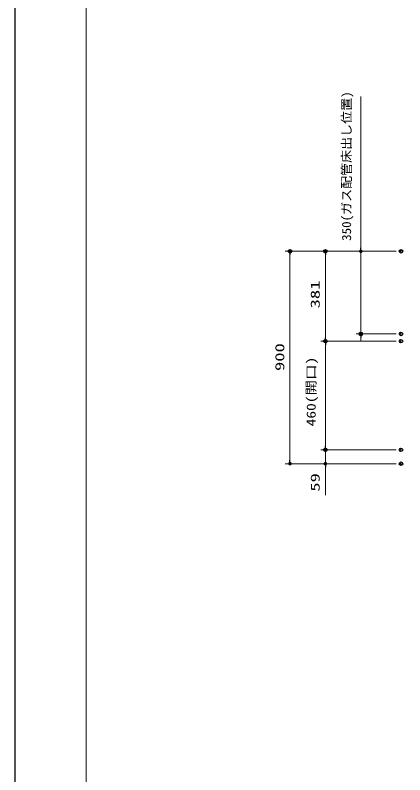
# Model space of a CAD drawing. Units: millimetres, scale not verified. Extents: x -9797 to 9797, y -4555 to 4555.
# Drawn here: x -9697 to -8047, y -333 to 2886 of the extents above; entities that cross this region are included whole.
import ezdxf
from ezdxf.enums import TextEntityAlignment as Align

# ---------------------------------------------------------------- set-up
doc = ezdxf.new("R2010")
doc.units = ezdxf.units.MM
doc.header["$LTSCALE"] = 30
doc.header["$PDMODE"] = 32
doc.header["$PDSIZE"] = 15
for name, color, linetype, lineweight in [('0-0_図面枠', 3, 'Continuous', 15), ('0-2_寸法ﾚｲﾔｰ', 30, 'Continuous', 13), ('0-3_0', 7, 'Continuous', 25), ('0-4_DEFPOINTS', 7, 'Continuous', 25)]:
    doc.layers.add(name, color=color, linetype=linetype, lineweight=lineweight)
doc.styles.add('ＭＳ ゴシック', font='')
doc.styles.get('ＭＳ ゴシック').set_extended_font_data('MS Gothic')

# ---------------------------------------------------------------- blocks, each defined once
blk = doc.blocks.new('_DOT')
at = {"layer": '0-3_0', "color": 30}
blk.add_line((-15, 0), (-30, 0), dxfattribs=at)
for points in [[(0, 0), (-15, 0), (-14.88, 1.88)], [(0, 0), (-14.88, -1.88), (-15, 0)], [(0, 0), (-14.88, 1.88), (-14.53, 3.73)], [(0, 0), (-14.53, -3.73), (-14.88, -1.88)], [(0, 0), (-14.53, 3.73), (-13.95, 5.52)], [(0, 0), (-13.95, -5.52), (-14.53, -3.73)], [(0, 0), (-13.95, 5.52), (-13.14, 7.23)], [(0, 0), (-13.14, -7.23), (-13.95, -5.52)], [(0, 0), (-13.14, 7.23), (-12.14, 8.82)], [(0, 0), (-12.14, -8.82), (-13.14, -7.23)], [(0, 0), (-12.14, 8.82), (-10.93, 10.27)], [(0, 0), (-10.93, -10.27), (-12.14, -8.82)], [(0, 0), (-10.93, 10.27), (-9.56, 11.56)], [(0, 0), (-9.56, -11.56), (-10.93, -10.27)], [(0, 0), (-9.56, 11.56), (-8.04, 12.66)], [(0, 0), (-8.04, -12.66), (-9.56, -11.56)], [(0, 0), (-8.04, 12.66), (-6.39, 13.57)], [(0, 0), (-6.39, -13.57), (-8.04, -12.66)], [(0, 0), (-6.39, 13.57), (-4.64, 14.27)], [(0, 0), (-4.64, -14.27), (-6.39, -13.57)], [(0, 0), (-4.64, 14.27), (-2.81, 14.73)], [(0, 0), (-2.81, -14.73), (-4.64, -14.27)], [(0, 0), (-2.81, 14.73), (-0.94, 14.97)], [(0, 0), (-0.94, -14.97), (-2.81, -14.73)], [(0, 0), (-0.94, 14.97), (0.94, 14.97)], [(0, 0), (0.94, -14.97), (-0.94, -14.97)], [(0, 0), (0.94, 14.97), (2.81, 14.73)], [(0, 0), (2.81, 14.73), (4.64, 14.27)], [(0, 0), (4.64, 14.27), (6.39, 13.57)], [(0, 0), (6.39, 13.57), (8.04, 12.66)], [(0, 0), (8.04, 12.66), (9.56, 11.56)], [(0, 0), (9.56, 11.56), (10.93, 10.27)], [(0, 0), (10.93, 10.27), (12.14, 8.82)], [(0, 0), (12.14, 8.82), (13.14, 7.23)], [(0, 0), (13.14, 7.23), (13.95, 5.52)], [(0, 0), (13.95, 5.52), (14.53, 3.73)], [(0, 0), (14.53, 3.73), (14.88, 1.88)], [(0, 0), (14.88, 1.88), (15, 0)], [(0, 0), (2.81, -14.73), (0.94, -14.97)], [(0, 0), (4.64, -14.27), (2.81, -14.73)], [(0, 0), (6.39, -13.57), (4.64, -14.27)], [(0, 0), (8.04, -12.66), (6.39, -13.57)], [(0, 0), (9.56, -11.56), (8.04, -12.66)], [(0, 0), (10.93, -10.27), (9.56, -11.56)], [(0, 0), (12.14, -8.82), (10.93, -10.27)], [(0, 0), (13.14, -7.23), (12.14, -8.82)], [(0, 0), (13.95, -5.52), (13.14, -7.23)], [(0, 0), (14.53, -3.73), (13.95, -5.52)], [(0, 0), (14.88, -1.88), (14.53, -3.73)], [(0, 0), (15, 0), (14.88, -1.88)]]:
    blk.add_solid(points, dxfattribs=at)

msp = doc.modelspace()

# ---------------------------------------------------------------- linework, layer by layer
at = {"layer": '0-0_図面枠'}
msp.add_lwpolyline([(-9397.23, -4155), (2602.77, -4155), (2602.77, 4155), (-9397.23, 4155)], close=True, dxfattribs=at)
at = {"layer": '0-2_寸法ﾚｲﾔｰ'}
for p, q in [((-8233.51, 1885), (-8233.51, 2541.29)), ((-8233.51, 1900), (-8233.51, 1915)), ((-8083.51, 1885), (-8553.51, 1885)), ((-8533.51, 1000), (-8533.51, 1870)), ((-8083.51, 1885), (-8403.51, 1885)), ((-8383.51, 1519), (-8383.51, 1870)), ((-8083.51, 1885), (-8253.51, 1885)), ((-8233.51, 1885), (-8233.51, 1535)), ((-8083.51, 1535), (-8253.51, 1535)), ((-8233.51, 1520), (-8233.51, 1505)), ((-8083.51, 1504), (-8403.51, 1504)), ((-8083.51, 1504), (-8403.51, 1504)), ((-8383.51, 1059), (-8383.51, 1489)), ((-8383.51, 1059), (-8383.51, 1074)), ((-8083.51, 1044), (-8403.51, 1044)), ((-8083.51, 1044), (-8403.51, 1044)), ((-8383.51, 985), (-8383.51, 1044)), ((-8083.51, 985), (-8553.51, 985)), ((-8083.51, 985), (-8403.51, 985)), ((-8383.51, 985), (-8383.51, 852.14)), ((-8383.51, 970), (-8383.51, 955))]:
    msp.add_line(p, q, dxfattribs=at)
at = {"layer": '0-4_DEFPOINTS'}
msp.add_line((-9697.23, -4455), (-9697.23, 4455), dxfattribs=at)
for p in [(-8533.51, 1885), (-8383.51, 1885), (-8063.51, 1885), (-8063.51, 1885), (-8233.51, 1535), (-8063.51, 1535), (-8383.51, 1504), (-8063.51, 1504), (-8383.51, 1044), (-8063.51, 1044), (-8063.51, 985), (-8063.51, 985)]:
    msp.add_point(p, dxfattribs=at)

# ---------------------------------------------------------------- block references
at = {"layer": '0-2_寸法ﾚｲﾔｰ', "xscale": 0.5, "yscale": 0.5}
for p, rotation in [((-8233.51, 1885), 270), ((-8533.51, 1885), 90), ((-8383.51, 1885), 90), ((-8383.51, 1504), 270), ((-8233.51, 1535), 90), ((-8383.51, 1504), 90), ((-8383.51, 1044), 270), ((-8383.51, 1044), 270), ((-8533.51, 985), 270), ((-8383.51, 985), 90)]:
    msp.add_blockref('_DOT', p, dxfattribs=dict(at, rotation=rotation))

# ---------------------------------------------------------------- texts
at = {"layer": '0-2_寸法ﾚｲﾔｰ', "style": 'ＭＳ ゴシック'}
for s, height, width, p in [('350(ガス配管床出し位置)', 38.48, 1.05, (-8263.26, 1929.29)), ('381', 38.49, 1.5, (-8396.11, 1643.07)), ('900', 38.49, 1.5, (-8546.11, 1377.86)), ('460(開口)', 38.49, 1.25, (-8413.26, 1143.14)), ('59', 38.49, 1.5, (-8396.11, 866.43))]:
    msp.add_text(s, height=height, rotation=90, dxfattribs=dict(at, width=width)).set_placement(p, align=Align.BOTTOM_LEFT)

doc.saveas('drawing.dxf')
